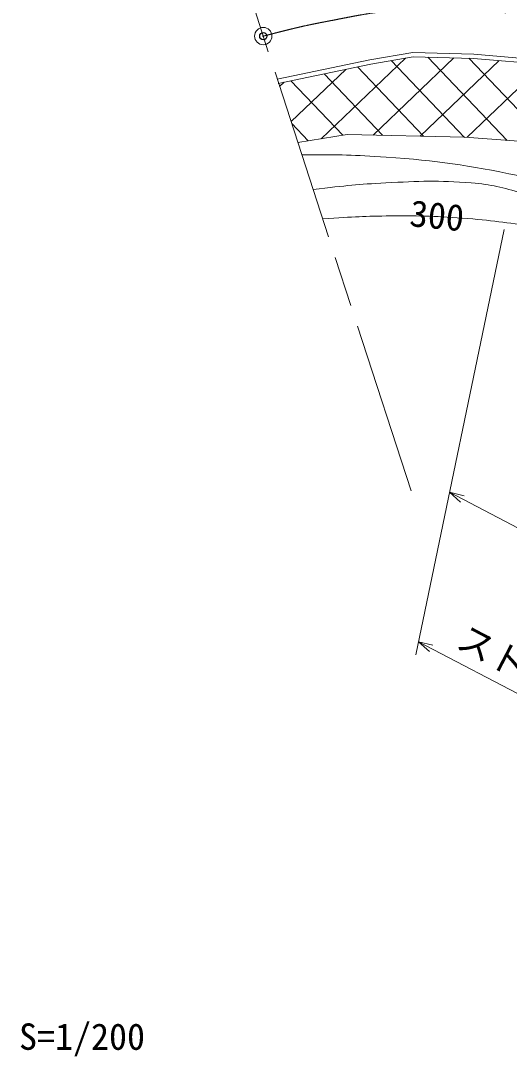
# Model space of a CAD drawing. Units: millimetres, scale not verified. Extents: x 40000 to 680000, y 20000 to 380000.
# Drawn here: x 319842 to 353695, y 244098 to 315853 of the extents above; entities that cross this region are included whole.
import ezdxf
from ezdxf.enums import TextEntityAlignment as Align

# ---------------------------------------------------------------- set-up
doc = ezdxf.new("R2010")
doc.units = ezdxf.units.MM
doc.header["$LTSCALE"] = 1000
doc.header["$PDMODE"] = 32
doc.header["$PDSIZE"] = 500
doc.linetypes.add('CHAIN', pattern=[18.5, 12, -1.5, 3.5, -1.5])
for name, color, linetype, lineweight in [('M-BGD-HTXT', 7, 'Continuous', 13), ('M-BMK', 2, 'CHAIN', 13), ('M-BMK-SRVR', 3, 'Continuous', 13), ('M-STR-HTXT', 7, 'Continuous', 13)]:
    doc.layers.add(name, color=color, linetype=linetype, lineweight=lineweight)
doc.layers.add('M-OTRS', color=6, linetype='Continuous')
doc.styles.add('ＭＳ ゴシック', font='')
doc.styles.add('ＭＳ 明朝', font='')
doc.styles.get('ＭＳ ゴシック').set_extended_font_data('MS Gothic')
doc.styles.get('ＭＳ 明朝').set_extended_font_data('MS Mincho')

msp = doc.modelspace()

# ---------------------------------------------------------------- linework, layer by layer
at = {"layer": 'M-BMK'}
msp.add_line((346891, 283275), (327103, 344150), dxfattribs=at)
msp.add_open_spline([(336649, 314784), (338828, 315348), (339450, 315500), (341270, 315847), (343336, 316241), (344499, 316516), (346600, 316607), (349407, 316728), (350994, 316655), (353789, 316372), (357514, 315995), (358892, 315545), (363167, 314385)], degree=3, knots=[0, 0, 0, 0, 1, 1, 1, 2, 2, 2, 3, 3, 3, 4, 4, 4, 4], dxfattribs=at)
at = {"layer": 'M-BMK-SRVR'}
msp.add_circle((336649, 314784), 600, dxfattribs=at)
at = {"layer": 'M-OTRS'}
msp.add_point((336649, 314784), dxfattribs=at)
at = {"layer": 'M-STR-HTXT'}
for p, q in [((346508, 313255), (340652, 307671)), ((349863, 313276), (344253, 307927)), ((350589, 307765), (345516, 313086)), ((352999, 313088), (347515, 307859)), ((353545, 307563), (348055, 313321)), ((356535, 307326), (350886, 313250)), ((342365, 312482), (338572, 308866)), ((344921, 307913), (340863, 312169)), ((347740, 307854), (343168, 312650)), ((355424, 312222), (350768, 307783)), ((338099, 311592), (337784, 311292)), ((342155, 307916), (338558, 311688)), ((339763, 307526), (338617, 308728)), ((339046, 307410), (342453, 307964)), ((342453, 307964), (350619, 307795)), ((350619, 307795), (357961, 307213)), ((353337, 301377), (347214, 271904)), ((381071, 266698), (349556, 283176)), ((349556, 283176), (350326, 282492)), ((349556, 283176), (350558, 282935)), ((373735, 259052), (347404, 272820)), ((347404, 272820), (348175, 272135)), ((347404, 272820), (348406, 272578))]:
    msp.add_line(p, q, dxfattribs=at)
for points in [[(337619, 311799), (344041, 313138), (347021, 313647), (351237, 313541), (356277, 313105), (361439, 311918), (367060, 310367), (371949, 308816), (377292, 306999), (380939, 305375), (384501, 303582), (388814, 300929), (394590, 296040), (397126, 293614)], [(337680, 311505), (344097, 312843), (347043, 313346), (351221, 313241), (356231, 312808), (361365, 311627), (366975, 310079), (371855, 308531), (377182, 306719), (380810, 305104), (384354, 303320), (388637, 300685), (394389, 295817), (396879, 293369)]]:
    msp.add_lwpolyline(points, dxfattribs=at)
for points, knots in [([(339320, 306565), (342080, 306583), (342892, 306547), (345175, 306396), (348766, 306160), (350773, 305841), (354299, 305124), (357312, 304512), (358979, 304032), (361895, 303053), (363992, 302348), (365215, 302024), (367165, 300981), (369033, 299982), (369945, 299190), (371672, 297964), (373481, 296681), (374481, 295937), (376179, 294511), (377250, 293612), (377609, 293304), (378869, 292149)], [0, 0, 0, 0, 1, 1, 1, 2, 2, 2, 3, 3, 3, 4, 4, 4, 5, 5, 5, 6, 6, 6, 7, 7, 7, 7]), ([(340105, 304151), (342482, 304441), (343167, 304513), (345139, 304615), (347450, 304736), (348757, 304798), (351064, 304615), (352463, 304505), (353230, 304274), (354589, 303925), (356759, 303368), (357941, 302922), (360041, 302144), (362763, 301135), (364384, 300738), (366911, 299309), (368755, 298266), (369440, 297805), (371418, 296292)], [0, 0, 0, 0, 1, 1, 1, 2, 2, 2, 3, 3, 3, 4, 4, 4, 5, 5, 5, 6, 6, 6, 6]), ([(340766, 302117), (343016, 302273), (343651, 302310), (345503, 302326), (347577, 302344), (348742, 302307), (350809, 302144), (352721, 301993), (353786, 301829), (355680, 301526), (357549, 301227), (358622, 301144), (360441, 300617), (362223, 300102), (363258, 299857), (364912, 299018), (365637, 298650), (365913, 298516), (366729, 298000)], [0, 0, 0, 0, 1, 1, 1, 2, 2, 2, 3, 3, 3, 4, 4, 4, 5, 5, 5, 6, 6, 6, 6])]:
    msp.add_open_spline(points, degree=3, knots=knots, dxfattribs=at)

# ---------------------------------------------------------------- texts
at = {"layer": 'M-BGD-HTXT', "style": 'ＭＳ 明朝'}
msp.add_text('S=1/200', height=1833, dxfattribs=at).set_placement((319727, 243995), align=Align.BOTTOM_LEFT)
at = {"layer": 'M-STR-HTXT', "style": 'ＭＳ ゴシック'}
msp.add_text('300', height=1833, rotation=354.335, dxfattribs=at).set_placement((348689, 302354), align=Align.MIDDLE_CENTER)
msp.add_text('ストンガード\u3000L=48.0', height=1833, rotation=332.395, dxfattribs=at).set_placement((360709, 266202), align=Align.BOTTOM_CENTER)

doc.saveas('drawing.dxf')
